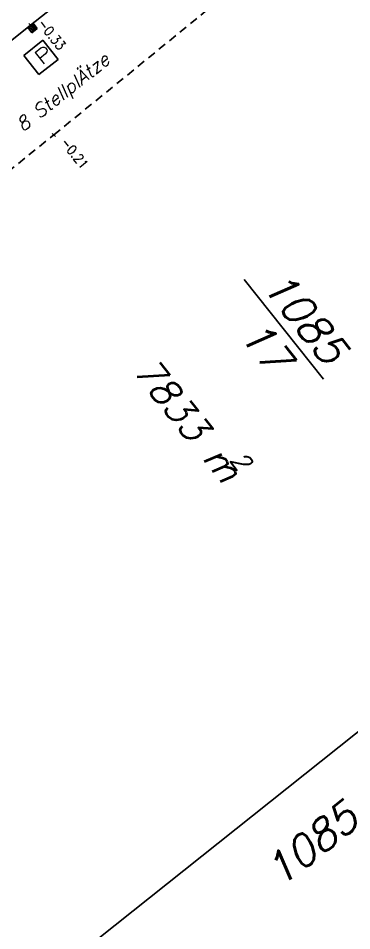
# Model space of a CAD drawing. Extents: x 3463485 to 3463732, y 5485922 to 5486179.
# Drawn here: x 3463618.91 to 3463634.28, y 5486011.38 to 5486053.43 of the extents above; entities that cross this region are included whole.
import ezdxf

# ---------------------------------------------------------------- set-up
doc = ezdxf.new("R2010")
doc.units = 0
doc.linetypes.add('AUSGEZOGEN', pattern=[0])
doc.linetypes.add('GESTRICHELT1', pattern=[0.625, 0.375, -0.25])
for name, color, linetype in [('22', 2, 'AUSGEZOGEN'), ('AUFNAHME_270513', 2, 'AUSGEZOGEN'), ('FLST_NR', 2, 'AUSGEZOGEN'), ('FLÄCHEN', 2, 'AUSGEZOGEN'), ('GRENZEN_FLURST_NR', 2, 'AUSGEZOGEN')]:
    doc.layers.add(name, color=color, linetype=linetype)
doc.styles.get("Standard").update_dxf_attribs({"font": 'ROMANS'})

msp = doc.modelspace()

# ---------------------------------------------------------------- linework, layer by layer
at = {"layer": '22', "color": 5}
for p, q in [((3463620.0474, 5486052.41618), (3463619.16694, 5486051.71588)), ((3463620.7477, 5486051.53573), (3463620.0474, 5486052.41618)), ((3463619.16694, 5486051.71588), (3463619.86725, 5486050.83543)), ((3463619.86725, 5486050.83543), (3463620.7477, 5486051.53573))]:
    msp.add_line(p, q, dxfattribs=at)
at = {"layer": 'AUFNAHME_270513', "color": 1}
for p, q in [((3463619.47172, 5486053.10749), (3463622.83481, 5486055.77735)), ((3463616.19281, 5486050.48925), (3463619.47172, 5486053.10749)), ((3463619.47172, 5486053.10749), (3463619.34935, 5486053.01034)), ((3463619.39672, 5486053.03249), (3463619.54672, 5486053.18249)), ((3463619.54672, 5486053.03249), (3463619.39672, 5486053.18249)), ((3463619.47172, 5486053.10749), (3463619.5941, 5486053.20464)), ((3463619.66603, 5486052.86274), (3463619.47172, 5486053.10749)), ((3463619.72721, 5486052.91131), (3463619.53291, 5486053.15607)), ((3463619.5941, 5486053.20464), (3463619.7884, 5486052.95989)), ((3463619.54365, 5486052.76559), (3463619.34935, 5486053.01034)), ((3463619.60484, 5486052.81416), (3463619.41054, 5486053.05892)), ((3463619.7884, 5486052.95989), (3463619.54365, 5486052.76559)), ((3463620.47462, 5486047.97768), (3463620.62462, 5486048.12768)), ((3463620.62462, 5486047.97768), (3463620.47462, 5486048.12768))]:
    msp.add_line(p, q, dxfattribs=at)
at = {"layer": 'AUFNAHME_270513', "color": 1, "linetype": 'GESTRICHELT1'}
for p, q in [((3463620.54962, 5486048.05268, -0.206), (3463630.13055, 5486055.85472, -0.181)), ((3463614.53329, 5486043.22135, -0.21), (3463620.54962, 5486048.05268, -0.206))]:
    msp.add_line(p, q, dxfattribs=at)
at = {"layer": 'AUFNAHME_270513'}
for p in [(3463619.47172, 5486053.10749, -0.33), (3463620.54962, 5486048.05268, -0.206)]:
    msp.add_point(p, dxfattribs=at)
at = {"layer": 'FLST_NR'}
msp.add_line((3463632.98255, 5486036.79638), (3463629.32216, 5486041.39811), dxfattribs=at)
at = {"layer": 'GRENZEN_FLURST_NR', "color": 3, "linetype": 'AUSGEZOGEN'}
msp.add_line((3463660.54, 5486041.2, 0.098), (3463607.31, 5485998.87, 0.098), dxfattribs=at)

# ---------------------------------------------------------------- texts
at = {"layer": '22', "color": 43, "width": 1.25}
msp.add_text('P', height=0.675, rotation=38.5, dxfattribs=at).set_placement((3463620.00016, 5486051.24062))
at = {"layer": '22', "oblique": 15}
msp.add_text('8 StellplÄtze', height=0.625, rotation=38.5, dxfattribs=at).set_placement((3463619.12399, 5486048.16747))
at = {"layer": 'AUFNAHME_270513', "color": 4, "width": 0.875}
for s, p in [('-0.33', (3463619.77685, 5486053.18031)), ('-0.21', (3463620.82974, 5486047.7005))]:
    msp.add_text(s, height=0.45, rotation=308.5, dxfattribs=at).set_placement(p)
at = {"layer": 'FLST_NR', "oblique": 15}
for s, rotation, p in [('1085', 308.5, (3463630.08662, 5486041.11174)), ('17', 308.5, (3463629.03079, 5486038.84079)), ('1085/26          Turbinenstrasse', 38.5, (3463630.96667, 5486013.33))]:
    msp.add_text(s, height=1.4, rotation=rotation, dxfattribs=at).set_placement(p)
at = {"layer": 'FLÄCHEN', "color": 1, "linetype": 'AUSGEZOGEN', "oblique": 15}
for s, height, p in [('7833 m', 1.25, (3463624.15236, 5486037.18058)), ('2', 0.83375, (3463628.62114, 5486033.06854))]:
    msp.add_text(s, height=height, rotation=308.5, dxfattribs=at).set_placement(p)

doc.saveas('drawing.dxf')
